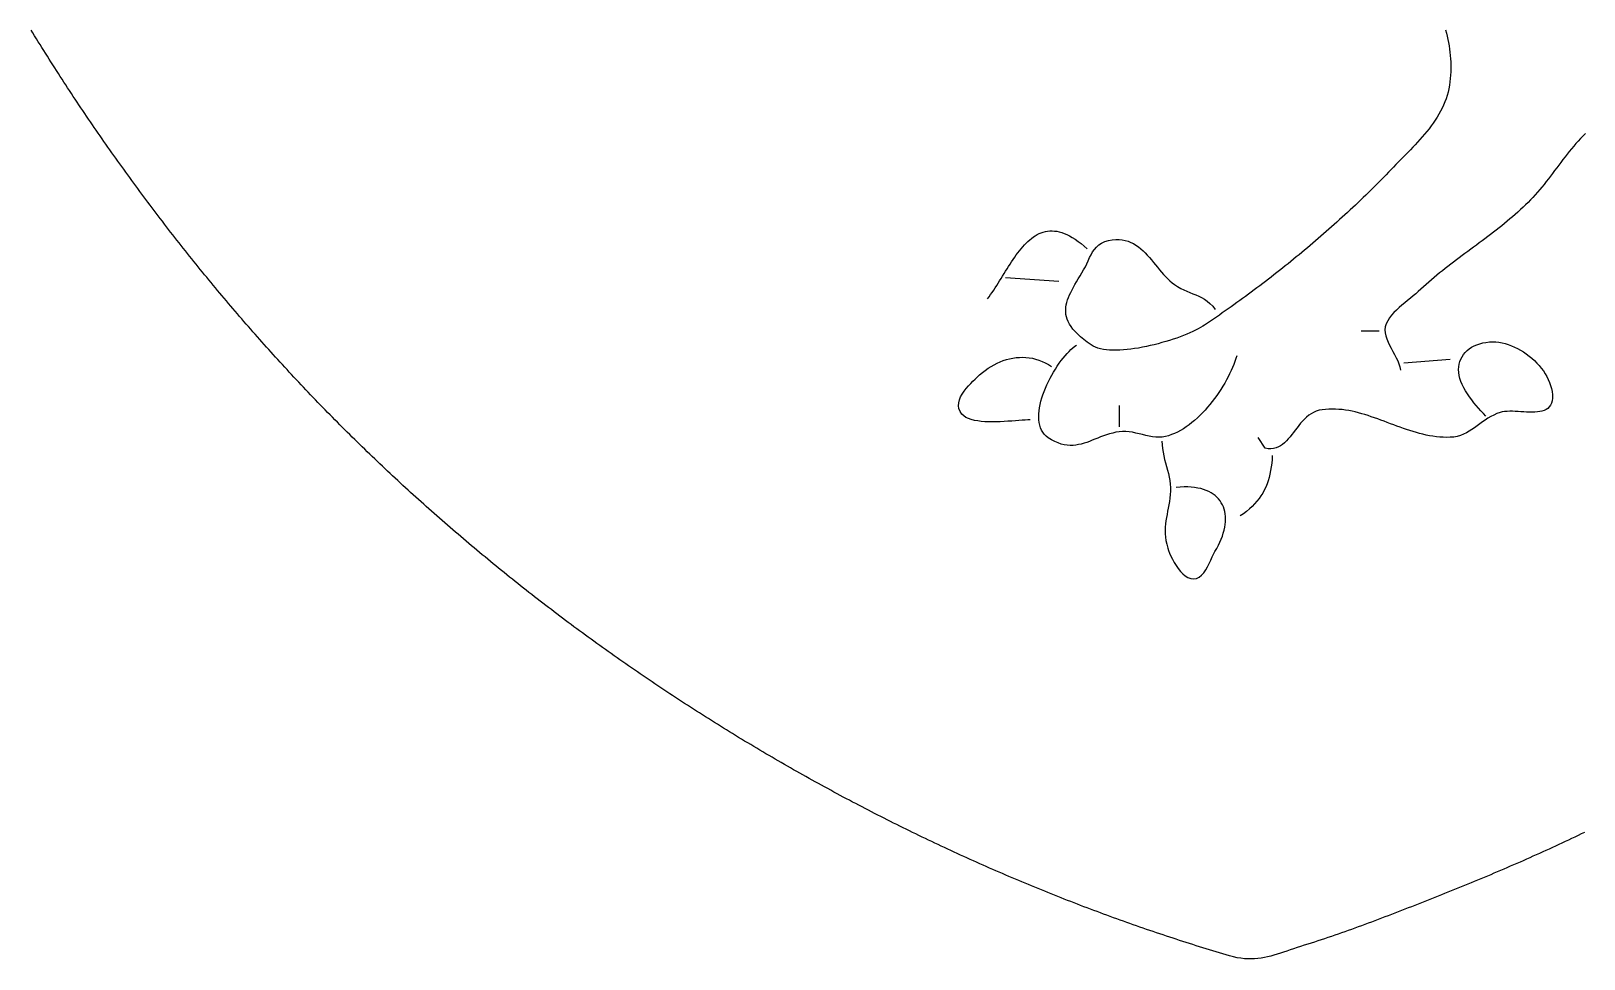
# Model space of a CAD drawing. Header units: millimetres. Extents: x 144 to 1034, y 80 to 1104.
# Drawn here: x 246.7 to 683.1, y 80.1 to 340.8 of the extents above; entities that cross this region are included whole.
import ezdxf

# ---------------------------------------------------------------- set-up
doc = ezdxf.new("R2010")
doc.units = ezdxf.units.MM
doc.layers.add('0_0_0', color=3, linetype='Continuous')

msp = doc.modelspace()

# ---------------------------------------------------------------- linework, layer by layer
at = {"layer": '0_0_0'}
for points in [[(683.25, 115.66), (682.35, 115.23), (681.45, 114.8), (680.55, 114.37), (679.65, 113.94), (678.75, 113.52), (677.84, 113.1), (676.94, 112.67), (676.04, 112.25), (675.13, 111.83), (674.23, 111.42), (673.32, 111), (672.41, 110.59), (671.51, 110.17), (670.6, 109.76), (669.69, 109.35), (668.78, 108.95), (667.87, 108.54), (666.96, 108.14), (666.05, 107.73), (665.14, 107.33), (664.22, 106.93), (663.31, 106.53), (662.4, 106.14), (661.48, 105.74), (660.57, 105.35), (659.65, 104.96), (658.73, 104.57), (657.81, 104.18), (656.9, 103.79), (655.98, 103.41), (655.06, 103.02), (654.14, 102.64), (653.22, 102.26), (652.29, 101.88), (651.37, 101.51), (650.45, 101.13), (649.52, 100.76), (648.6, 100.39), (647.67, 100.01), (646.75, 99.64), (645.82, 99.26), (644.89, 98.89), (643.96, 98.52), (643.04, 98.14), (642.11, 97.77), (641.18, 97.4), (640.25, 97.03), (639.32, 96.65), (638.39, 96.28), (637.46, 95.91), (636.53, 95.54), (635.6, 95.17), (634.66, 94.81), (633.73, 94.44), (632.8, 94.07), (631.87, 93.71), (630.93, 93.35), (630, 92.98), (629.06, 92.62), (628.13, 92.26), (627.19, 91.91), (626.25, 91.55), (625.32, 91.19), (624.38, 90.84), (623.44, 90.49), (622.5, 90.14), (621.56, 89.79), (620.62, 89.45), (619.68, 89.11), (618.74, 88.77), (617.8, 88.43), (616.85, 88.09), (615.91, 87.76), (614.96, 87.43), (614.02, 87.1), (613.07, 86.77), (612.13, 86.45), (611.18, 86.13), (610.23, 85.81), (609.28, 85.5), (608.33, 85.18), (607.38, 84.88), (606.43, 84.57), (605.48, 84.27), (604.52, 83.97), (603.5, 83.65), (602.51, 83.32), (601.53, 82.98), (600.58, 82.66), (599.64, 82.33), (598.71, 82.02), (597.8, 81.72), (596.9, 81.43), (596, 81.17), (595.1, 80.92), (594.2, 80.71), (593.3, 80.52), (592.4, 80.36), (591.48, 80.25), (590.56, 80.17), (589.62, 80.13), (588.66, 80.14), (587.68, 80.2), (586.69, 80.31), (585.66, 80.48), (584.61, 80.71), (583.52, 81), (582.59, 81.27), (581.65, 81.55), (580.71, 81.83), (579.78, 82.11), (578.84, 82.4), (577.9, 82.68), (576.97, 82.97), (576.03, 83.26), (575.1, 83.55), (574.16, 83.84), (573.23, 84.14), (572.3, 84.43), (571.36, 84.73), (570.43, 85.03), (569.5, 85.33), (568.56, 85.64), (567.63, 85.94), (566.7, 86.25), (565.77, 86.55), (564.84, 86.86), (563.9, 87.18), (562.97, 87.49), (562.04, 87.8), (561.11, 88.12), (560.18, 88.44), (559.25, 88.76), (558.33, 89.08), (557.4, 89.4), (556.47, 89.73), (555.54, 90.05), (554.61, 90.38), (553.69, 90.71), (552.76, 91.04), (551.83, 91.38), (550.91, 91.71), (549.98, 92.05), (549.06, 92.39), (548.13, 92.73), (547.21, 93.07), (546.29, 93.41), (545.36, 93.76), (544.44, 94.11), (543.52, 94.45), (542.6, 94.8), (541.68, 95.16), (540.75, 95.51), (539.83, 95.86), (538.91, 96.22), (537.99, 96.58), (537.08, 96.94), (536.16, 97.3), (535.24, 97.66), (534.32, 98.03), (533.4, 98.4), (532.49, 98.76), (531.57, 99.13), (530.65, 99.51), (529.74, 99.88), (528.82, 100.25), (527.91, 100.63), (527, 101.01), (526.08, 101.39), (525.17, 101.77), (524.26, 102.15), (523.35, 102.54), (522.43, 102.92), (521.52, 103.31), (520.61, 103.7), (519.7, 104.09), (518.79, 104.48), (517.89, 104.87), (516.98, 105.27), (516.07, 105.67), (515.16, 106.07), (514.26, 106.47), (513.35, 106.87), (512.44, 107.27), (511.54, 107.68), (510.64, 108.08), (509.73, 108.49), (508.83, 108.9), (507.93, 109.31), (507.02, 109.73), (506.12, 110.14), (505.22, 110.56), (504.32, 110.97), (503.42, 111.39), (502.52, 111.81), (501.63, 112.24), (500.73, 112.66), (499.83, 113.08), (498.93, 113.51), (498.04, 113.94), (497.14, 114.37), (496.25, 114.8), (495.35, 115.23), (494.46, 115.67), (493.57, 116.1), (492.68, 116.54), (491.78, 116.98), (490.89, 117.42), (490, 117.86), (489.11, 118.31), (488.22, 118.75), (487.34, 119.2), (486.45, 119.65), (485.56, 120.1), (484.68, 120.55), (483.79, 121), (482.91, 121.46), (482.02, 121.91), (481.14, 122.37), (480.25, 122.83), (479.37, 123.29), (478.49, 123.75), (477.61, 124.21), (476.73, 124.68), (475.85, 125.14), (474.97, 125.61), (474.09, 126.08), (473.22, 126.55), (472.34, 127.02), (471.47, 127.5), (470.59, 127.97), (469.72, 128.45), (468.84, 128.93), (467.97, 129.4), (467.1, 129.89), (466.23, 130.37), (465.36, 130.85), (464.49, 131.34), (463.62, 131.82), (462.75, 132.31), (461.88, 132.8), (461.02, 133.29), (460.15, 133.78), (459.29, 134.28), (458.42, 134.77), (457.56, 135.27), (456.69, 135.77), (455.83, 136.27), (454.97, 136.77), (454.11, 137.27), (453.25, 137.78), (452.39, 138.28), (451.54, 138.79), (450.68, 139.3), (449.82, 139.81), (448.97, 140.32), (448.11, 140.83), (447.26, 141.34), (446.41, 141.86), (445.55, 142.37), (444.7, 142.89), (443.85, 143.41), (443, 143.93), (442.15, 144.45), (441.31, 144.98), (440.46, 145.5), (439.61, 146.03), (438.77, 146.56), (437.92, 147.09), (437.08, 147.62), (436.24, 148.15), (435.4, 148.68), (434.55, 149.22), (433.71, 149.75), (432.88, 150.29), (432.04, 150.83), (431.2, 151.37), (430.36, 151.91), (429.53, 152.45), (428.69, 153), (427.86, 153.54), (427.03, 154.09), (426.2, 154.64), (425.37, 155.18), (424.54, 155.74), (423.71, 156.29), (422.88, 156.84), (422.05, 157.4), (421.23, 157.95), (420.4, 158.51), (419.58, 159.07), (418.75, 159.63), (417.93, 160.19), (417.11, 160.75), (416.29, 161.32), (415.47, 161.88), (414.65, 162.45), (413.83, 163.02), (413.02, 163.59), (412.2, 164.16), (411.39, 164.73), (410.57, 165.3), (409.76, 165.88), (408.95, 166.45), (408.14, 167.03), (407.33, 167.61), (406.52, 168.19), (405.72, 168.77), (404.91, 169.35), (404.1, 169.93), (403.3, 170.52), (402.5, 171.11), (401.69, 171.69), (400.89, 172.28), (400.09, 172.87), (399.29, 173.46), (398.49, 174.05), (397.7, 174.65), (396.9, 175.24), (396.11, 175.84), (395.31, 176.44), (394.52, 177.04), (393.73, 177.64), (392.94, 178.24), (392.15, 178.84), (391.36, 179.44), (390.57, 180.05), (389.79, 180.66), (389, 181.26), (388.22, 181.87), (387.43, 182.48), (386.65, 183.09), (385.87, 183.7), (385.09, 184.32), (384.31, 184.93), (383.54, 185.55), (382.76, 186.17), (381.98, 186.79), (381.21, 187.4), (380.44, 188.03), (379.67, 188.65), (378.9, 189.27), (378.13, 189.9), (377.36, 190.52), (376.59, 191.15), (375.82, 191.78), (375.06, 192.41), (374.3, 193.04), (373.53, 193.67), (372.77, 194.3), (372.01, 194.94), (371.25, 195.57), (370.5, 196.21), (369.74, 196.85), (368.98, 197.48), (368.23, 198.12), (367.48, 198.77), (366.72, 199.41), (365.97, 200.05), (365.22, 200.7), (364.48, 201.34), (363.73, 201.99), (362.98, 202.64), (362.24, 203.29), (361.5, 203.94), (360.75, 204.59), (360.01, 205.24), (359.27, 205.89), (358.54, 206.55), (357.8, 207.21), (357.06, 207.86), (356.33, 208.52), (355.59, 209.18), (354.86, 209.84), (354.13, 210.5), (353.4, 211.17), (352.67, 211.83), (351.95, 212.5), (351.22, 213.16), (350.5, 213.83), (349.77, 214.5), (349.05, 215.17), (348.33, 215.84), (347.61, 216.51), (346.89, 217.18), (346.18, 217.86), (345.46, 218.53), (344.75, 219.21), (344.04, 219.89), (343.32, 220.57), (342.61, 221.25), (341.91, 221.93), (341.2, 222.61), (340.49, 223.29), (339.79, 223.98), (339.08, 224.66), (338.38, 225.35), (337.68, 226.03), (336.98, 226.72), (336.28, 227.41), (335.59, 228.1), (334.89, 228.79), (334.2, 229.49), (333.51, 230.18), (332.81, 230.88), (332.12, 231.57), (331.44, 232.27), (330.75, 232.97), (330.06, 233.66), (329.38, 234.36), (328.7, 235.07), (328.02, 235.77), (327.34, 236.47), (326.66, 237.17), (325.98, 237.88), (325.3, 238.59), (324.63, 239.29), (323.96, 240), (323.29, 240.71), (322.62, 241.42), (321.95, 242.13), (321.28, 242.84), (320.61, 243.56), (319.96, 244.26), (319.31, 244.96), (318.67, 245.66), (318.02, 246.36), (317.37, 247.06), (316.73, 247.77), (316.09, 248.47), (315.44, 249.18), (314.8, 249.89), (314.16, 250.6), (313.53, 251.31), (312.89, 252.02), (312.25, 252.73), (311.62, 253.44), (310.98, 254.16), (310.35, 254.87), (309.72, 255.59), (309.09, 256.3), (308.46, 257.02), (307.83, 257.74), (307.2, 258.46), (306.57, 259.18), (305.95, 259.9), (305.33, 260.63), (304.7, 261.35), (304.08, 262.08), (303.46, 262.8), (302.84, 263.53), (302.22, 264.26), (301.61, 264.99), (300.99, 265.72), (300.38, 266.45), (299.76, 267.18), (299.15, 267.92), (298.54, 268.65), (297.93, 269.39), (297.32, 270.12), (296.71, 270.86), (296.1, 271.6), (295.5, 272.34), (294.89, 273.08), (294.29, 273.82), (293.69, 274.56), (293.09, 275.3), (292.49, 276.05), (291.89, 276.79), (291.29, 277.54), (290.69, 278.29), (290.1, 279.04), (289.51, 279.79), (288.91, 280.54), (288.32, 281.29), (287.73, 282.04), (287.14, 282.79), (286.55, 283.55), (285.96, 284.3), (285.38, 285.06), (284.79, 285.81), (284.21, 286.57), (283.63, 287.33), (283.05, 288.09), (282.46, 288.85), (281.89, 289.61), (281.31, 290.38), (280.73, 291.14), (280.16, 291.9), (279.58, 292.67), (279.01, 293.44), (278.43, 294.2), (277.86, 294.97), (277.29, 295.74), (276.73, 296.51), (276.16, 297.28), (275.59, 298.05), (275.03, 298.83), (274.46, 299.6), (273.9, 300.37), (273.34, 301.15), (272.78, 301.93), (272.22, 302.7), (271.66, 303.48), (271.1, 304.26), (270.55, 305.04), (269.99, 305.82), (269.44, 306.6), (268.88, 307.39), (268.33, 308.17), (267.78, 308.96), (267.23, 309.74), (266.69, 310.53), (266.14, 311.32), (265.59, 312.1), (265.05, 312.89), (264.51, 313.68), (263.96, 314.47), (263.42, 315.26), (262.88, 316.06), (262.34, 316.85), (261.81, 317.64), (261.27, 318.44), (260.74, 319.24), (260.2, 320.03), (259.67, 320.83), (259.14, 321.63), (258.61, 322.43), (258.08, 323.23), (257.55, 324.03), (257.02, 324.83), (256.5, 325.63), (255.97, 326.44), (255.45, 327.24), (254.93, 328.05), (254.41, 328.85), (253.89, 329.66), (253.37, 330.47), (252.85, 331.28), (252.33, 332.09), (251.82, 332.9), (251.31, 333.71), (250.79, 334.52), (250.28, 335.33), (249.77, 336.15), (249.26, 336.96), (248.75, 337.78), (248.25, 338.59), (247.74, 339.41), (247.24, 340.23), (246.73, 341.05)], [(644.21, 341.08), (644.45, 340.2), (644.66, 339.31), (644.86, 338.42), (645.04, 337.53), (645.2, 336.63), (645.34, 335.73), (645.45, 334.83), (645.55, 333.92), (645.62, 333.01), (645.67, 332.09), (645.69, 331.17), (645.7, 330.25), (645.67, 329.32), (645.62, 328.39), (645.55, 327.45), (645.44, 326.51), (645.31, 325.56), (645.14, 324.58), (644.92, 323.63), (644.66, 322.69), (644.36, 321.77), (644.02, 320.86), (643.64, 319.97), (643.23, 319.09), (642.79, 318.23), (642.32, 317.38), (641.82, 316.55), (641.29, 315.73), (640.74, 314.92), (640.16, 314.13), (639.57, 313.34), (638.95, 312.57), (638.32, 311.81), (637.68, 311.05), (637.03, 310.31), (636.36, 309.57), (635.69, 308.84), (635.01, 308.12), (634.33, 307.41), (633.64, 306.7), (632.96, 306), (632.28, 305.31), (631.6, 304.62), (630.93, 303.93), (630.27, 303.25), (629.61, 302.57), (628.91, 301.84), (628.21, 301.12), (627.51, 300.39), (626.8, 299.67), (626.09, 298.95), (625.38, 298.23), (624.67, 297.52), (623.95, 296.81), (623.24, 296.1), (622.52, 295.4), (621.8, 294.69), (621.07, 293.99), (620.35, 293.29), (619.62, 292.6), (618.89, 291.91), (618.15, 291.22), (617.42, 290.53), (616.68, 289.84), (615.94, 289.16), (615.2, 288.48), (614.46, 287.8), (613.71, 287.13), (612.96, 286.46), (612.21, 285.79), (611.46, 285.12), (610.71, 284.45), (609.95, 283.79), (609.19, 283.13), (608.43, 282.48), (607.67, 281.82), (606.91, 281.17), (606.14, 280.52), (605.38, 279.87), (604.61, 279.23), (603.83, 278.59), (603.06, 277.95), (602.28, 277.31), (601.51, 276.67), (600.73, 276.04), (599.95, 275.41), (599.16, 274.79), (598.38, 274.16), (597.59, 273.54), (596.8, 272.92), (596.01, 272.3), (595.22, 271.68), (594.43, 271.07), (593.63, 270.46), (592.83, 269.85), (592.03, 269.25), (591.23, 268.64), (590.43, 268.04), (589.62, 267.44), (588.82, 266.85), (588.01, 266.25), (587.2, 265.66), (586.39, 265.07), (585.58, 264.48), (584.76, 263.9), (583.94, 263.32), (583.13, 262.74), (582.31, 262.16), (581.49, 261.58), (580.66, 261.01), (579.84, 260.44), (579.01, 259.87), (578.18, 259.3), (577.35, 258.74), (576.52, 258.18), (575.98, 257.83), (575.37, 257.47), (574.7, 257.1), (573.97, 256.74), (573.19, 256.37), (572.37, 256), (571.5, 255.63), (570.59, 255.27), (569.65, 254.91), (568.67, 254.55), (567.67, 254.21), (566.64, 253.87), (565.59, 253.55), (564.52, 253.24), (563.43, 252.94), (562.34, 252.66), (561.24, 252.4), (560.14, 252.16), (559.04, 251.93), (557.94, 251.73), (556.85, 251.56), (555.78, 251.41), (554.72, 251.29), (553.68, 251.2), (552.67, 251.14), (551.68, 251.11), (550.72, 251.12), (549.8, 251.16), (548.92, 251.24), (548.08, 251.36), (547.29, 251.52), (546.54, 251.73), (545.85, 251.97), (545.22, 252.27), (544.65, 252.61), (543.54, 253.39), (542.54, 254.15), (541.64, 254.9), (540.84, 255.63), (540.13, 256.35), (539.51, 257.06), (538.99, 257.76), (538.54, 258.45), (538.18, 259.14), (537.9, 259.81), (537.69, 260.49), (537.55, 261.16), (537.48, 261.84), (537.47, 262.51), (537.52, 263.18), (537.63, 263.86), (537.79, 264.54), (538, 265.23), (538.25, 265.93), (538.55, 266.64), (538.88, 267.36), (539.25, 268.09), (539.65, 268.83), (540.08, 269.59), (540.53, 270.36), (541.01, 271.16), (541.5, 271.97), (542, 272.81), (542.52, 273.66), (543, 274.53), (543.43, 275.41), (543.83, 276.27), (544.21, 277.12), (544.61, 277.94), (545.04, 278.71), (545.53, 279.44), (546.09, 280.11), (546.75, 280.7), (547.53, 281.21), (548.45, 281.63), (549.53, 281.95), (550.56, 282.14), (551.54, 282.23), (552.47, 282.22), (553.35, 282.14), (554.2, 281.97), (555.01, 281.73), (555.78, 281.42), (556.52, 281.05), (557.23, 280.62), (557.91, 280.14), (558.56, 279.61), (559.2, 279.04), (559.81, 278.44), (560.41, 277.81), (561, 277.16), (561.57, 276.49), (562.14, 275.8), (562.71, 275.12), (563.27, 274.43), (563.83, 273.74), (564.39, 273.07), (564.97, 272.41), (565.55, 271.78), (566.14, 271.17), (566.75, 270.6), (567.37, 270.06), (568.02, 269.57), (568.91, 268.99), (569.79, 268.49), (570.67, 268.06), (571.53, 267.68), (572.38, 267.34), (573.22, 267), (574.05, 266.67), (574.87, 266.3), (575.67, 265.9), (576.47, 265.43), (577.25, 264.88), (578.02, 264.23), (578.78, 263.46), (579.52, 262.56)], [(683.51, 311.95), (682.83, 311.27), (682.16, 310.58), (681.51, 309.88), (680.87, 309.16), (680.24, 308.43), (679.62, 307.69), (679, 306.95), (678.4, 306.19), (677.8, 305.43), (677.21, 304.66), (676.62, 303.89), (676.04, 303.11), (675.45, 302.34), (674.87, 301.56), (674.28, 300.79), (673.7, 300.01), (673.11, 299.24), (672.51, 298.48), (671.91, 297.71), (671.3, 296.96), (670.69, 296.22), (670.06, 295.48), (669.42, 294.75), (668.77, 294.04), (668.11, 293.34), (667.43, 292.65), (666.73, 291.96), (666.01, 291.28), (665.29, 290.61), (664.56, 289.94), (663.82, 289.28), (663.07, 288.63), (662.31, 287.99), (661.55, 287.36), (660.79, 286.73), (660.02, 286.1), (659.24, 285.48), (658.46, 284.87), (657.67, 284.26), (656.88, 283.65), (656.09, 283.05), (655.29, 282.45), (654.5, 281.85), (653.7, 281.25), (652.89, 280.66), (652.09, 280.06), (651.29, 279.47), (650.49, 278.87), (649.68, 278.28), (648.88, 277.68), (648.08, 277.08), (647.28, 276.48), (646.48, 275.88), (645.69, 275.27), (644.9, 274.66), (644.11, 274.05), (643.33, 273.43), (642.55, 272.81), (641.77, 272.18), (641, 271.55), (640.24, 270.91), (639.48, 270.26), (638.73, 269.61), (637.99, 268.94), (637.25, 268.27), (636.52, 267.59), (635.84, 266.98), (635.11, 266.36), (634.35, 265.73), (633.55, 265.1), (632.75, 264.45), (631.95, 263.79), (631.17, 263.11), (630.42, 262.41), (629.7, 261.69), (629.05, 260.95), (628.46, 260.18), (627.96, 259.38), (627.54, 258.54), (627.28, 257.71), (627.19, 256.86), (627.24, 256), (627.42, 255.14), (627.7, 254.28), (628.06, 253.41), (628.49, 252.53), (628.95, 251.65), (629.43, 250.78), (629.91, 249.9), (630.37, 249.02), (630.78, 248.15), (631.12, 247.28), (631.38, 246.42), (631.52, 245.56)], [(515.52, 265.56), (515.96, 266.14), (516.39, 266.74), (516.81, 267.35), (517.24, 267.98), (517.66, 268.63), (518.08, 269.28), (518.49, 269.94), (518.91, 270.61), (519.33, 271.28), (519.74, 271.96), (520.16, 272.63), (520.58, 273.31), (521, 273.98), (521.42, 274.65), (521.85, 275.32), (522.28, 275.97), (522.71, 276.62), (523.15, 277.25), (523.59, 277.87), (524.04, 278.48), (524.5, 279.06), (524.96, 279.63), (525.42, 280.18), (525.9, 280.71), (526.38, 281.21), (526.88, 281.68), (527.38, 282.13), (527.89, 282.54), (528.41, 282.93), (528.94, 283.28), (529.49, 283.59), (530.04, 283.87), (530.61, 284.11), (531.19, 284.3), (531.78, 284.46), (532.39, 284.57), (533.01, 284.63), (533.65, 284.64), (534.3, 284.6), (534.97, 284.52), (535.65, 284.37), (536.36, 284.17), (537.08, 283.92), (537.81, 283.6), (538.57, 283.22), (539.34, 282.78), (540.14, 282.27), (540.95, 281.7), (541.79, 281.06), (542.65, 280.34), (543.52, 279.56)], [(520.52, 271.56), (535.52, 270.56)], [(655.52, 232.56), (654.84, 233.31), (654.16, 234.06), (653.49, 234.83), (652.83, 235.6), (652.19, 236.38), (651.56, 237.17), (650.96, 237.99), (650.39, 238.82), (649.84, 239.68), (649.33, 240.56), (648.87, 241.45), (648.5, 242.34), (648.23, 243.21), (648.03, 244.05), (647.92, 244.88), (647.89, 245.69), (647.94, 246.47), (648.07, 247.22), (648.27, 247.94), (648.54, 248.63), (648.87, 249.29), (649.28, 249.9), (649.75, 250.48), (650.29, 251.01), (650.88, 251.5), (651.53, 251.94), (652.24, 252.33), (653, 252.66), (653.81, 252.94), (654.67, 253.17), (655.58, 253.33), (656.53, 253.43), (657.52, 253.47), (658.37, 253.44), (659.23, 253.35), (660.1, 253.19), (660.97, 252.98), (661.84, 252.71), (662.71, 252.39), (663.58, 252.02), (664.43, 251.6), (665.28, 251.13), (666.1, 250.62), (666.91, 250.07), (667.69, 249.49), (668.45, 248.86), (669.17, 248.21), (669.87, 247.52), (670.52, 246.81), (671.13, 246.07), (671.7, 245.31), (672.22, 244.53), (672.69, 243.73), (673.1, 242.91), (673.46, 242.09), (673.75, 241.25), (673.98, 240.41), (674.14, 239.56), (674.24, 238.56), (674.24, 237.67), (674.14, 236.9), (673.96, 236.23), (673.69, 235.66), (673.35, 235.18), (672.93, 234.78), (672.45, 234.45), (671.92, 234.2), (671.32, 234.01), (670.69, 233.87), (670.01, 233.78), (669.29, 233.73), (668.55, 233.71), (667.79, 233.72), (667, 233.76), (666.21, 233.8), (665.41, 233.85), (664.61, 233.9), (663.82, 233.94), (663.04, 233.96), (662.28, 233.97), (661.54, 233.94), (660.83, 233.88), (660.17, 233.77), (659.54, 233.62), (658.63, 233.3), (657.77, 232.91), (656.94, 232.48), (656.14, 232), (655.37, 231.49), (654.61, 230.96), (653.87, 230.41), (653.13, 229.87), (652.38, 229.33), (651.63, 228.82), (650.86, 228.34), (650.07, 227.89), (649.24, 227.5), (648.39, 227.17), (647.48, 226.91), (646.53, 226.74), (645.52, 226.65), (644.54, 226.64), (643.57, 226.67), (642.6, 226.73), (641.64, 226.83), (640.69, 226.95), (639.74, 227.11), (638.8, 227.3), (637.86, 227.5), (636.94, 227.74), (636.01, 227.99), (635.09, 228.26), (634.18, 228.55), (633.26, 228.85), (632.36, 229.16), (631.45, 229.48), (630.55, 229.81), (629.65, 230.14), (628.75, 230.48), (627.85, 230.82), (626.95, 231.16), (626.06, 231.49), (625.16, 231.82), (624.26, 232.14), (623.36, 232.45), (622.47, 232.75), (621.56, 233.03), (620.66, 233.29), (619.76, 233.54), (618.85, 233.77), (617.94, 233.97), (617.02, 234.15), (616.1, 234.3), (615.18, 234.42), (614.25, 234.51), (613.32, 234.56), (612.38, 234.58), (611.43, 234.56), (610.48, 234.5), (609.52, 234.4), (608.67, 234.24), (607.88, 233.99), (607.14, 233.67), (606.44, 233.28), (605.78, 232.84), (605.17, 232.34), (604.58, 231.79), (604.03, 231.21), (603.49, 230.6), (602.98, 229.97), (602.48, 229.33), (601.99, 228.68), (601.5, 228.04), (601.02, 227.4), (600.53, 226.79), (600.03, 226.2), (599.52, 225.65), (598.99, 225.14), (598.43, 224.68), (597.85, 224.28), (597.24, 223.95), (596.59, 223.69), (595.9, 223.52), (595.16, 223.43), (594.37, 223.44), (593.52, 223.56), (591.52, 226.56)], [(620.52, 256.56), (625.52, 256.56)], [(527.52, 231.56), (526.83, 231.55), (526.06, 231.51), (525.21, 231.45), (524.3, 231.39), (523.33, 231.31), (522.31, 231.23), (521.26, 231.16), (520.18, 231.09), (519.09, 231.04), (517.99, 231), (516.89, 230.98), (515.81, 230.99), (514.75, 231.04), (513.72, 231.12), (512.74, 231.24), (511.81, 231.41), (510.95, 231.64), (510.15, 231.92), (509.44, 232.26), (508.83, 232.68), (508.31, 233.16), (507.78, 233.92), (507.46, 234.71), (507.35, 235.52), (507.41, 236.34), (507.62, 237.16), (507.96, 237.99), (508.41, 238.8), (508.94, 239.59), (509.53, 240.36), (510.15, 241.09), (510.79, 241.78), (511.41, 242.41), (512, 242.99), (512.54, 243.5), (513.29, 244.2), (514.07, 244.85), (514.86, 245.46), (515.67, 246.03), (516.5, 246.55), (517.34, 247.03), (518.2, 247.47), (519.06, 247.86), (519.94, 248.19), (520.83, 248.48), (521.72, 248.72), (522.63, 248.91), (523.53, 249.04), (524.45, 249.11), (525.36, 249.13), (526.28, 249.09), (527.2, 249), (528.11, 248.84), (529.03, 248.62), (529.94, 248.34), (530.85, 247.99), (531.75, 247.58), (532.64, 247.1), (533.52, 246.56)], [(585.52, 249.56), (585.27, 248.76), (584.99, 247.94), (584.68, 247.1), (584.33, 246.25), (583.95, 245.39), (583.54, 244.52), (583.1, 243.65), (582.64, 242.77), (582.15, 241.89), (581.63, 241.01), (581.08, 240.13), (580.52, 239.26), (579.92, 238.4), (579.31, 237.55), (578.68, 236.71), (578.02, 235.89), (577.35, 235.08), (576.65, 234.3), (575.94, 233.54), (575.21, 232.8), (574.47, 232.1), (573.71, 231.42), (572.94, 230.78), (572.16, 230.17), (571.36, 229.6), (570.55, 229.07), (569.73, 228.58), (568.91, 228.14), (568.07, 227.74), (567.23, 227.4), (566.38, 227.11), (565.52, 226.87), (564.61, 226.71), (563.69, 226.65), (562.77, 226.69), (561.85, 226.8), (560.92, 226.97), (559.99, 227.17), (559.06, 227.4), (558.12, 227.64), (557.19, 227.86), (556.25, 228.06), (555.32, 228.21), (554.39, 228.3), (553.45, 228.31), (552.52, 228.23), (551.59, 228.07), (550.68, 227.86), (549.8, 227.62), (548.94, 227.35), (548.11, 227.06), (547.29, 226.75), (546.49, 226.44), (545.7, 226.12), (544.92, 225.81), (544.15, 225.52), (543.39, 225.24), (542.62, 224.99), (541.86, 224.77), (541.09, 224.6), (540.31, 224.47), (539.53, 224.39), (538.73, 224.38), (537.92, 224.43), (537.09, 224.56), (536.24, 224.77), (535.36, 225.06), (534.46, 225.46), (533.53, 225.95), (532.57, 226.55), (531.98, 227.01), (531.47, 227.52), (531.04, 228.08), (530.68, 228.7), (530.39, 229.36), (530.17, 230.06), (530.02, 230.8), (529.92, 231.58), (529.89, 232.39), (529.91, 233.23), (529.99, 234.09), (530.12, 234.97), (530.29, 235.87), (530.51, 236.78), (530.78, 237.7), (531.08, 238.63), (531.42, 239.56), (531.79, 240.49), (532.19, 241.41), (532.63, 242.33), (533.08, 243.23), (533.56, 244.12), (534.06, 244.99), (534.58, 245.83), (535.11, 246.65), (535.65, 247.44), (536.19, 248.19), (536.75, 248.91), (537.3, 249.58), (537.86, 250.21), (538.41, 250.79), (538.95, 251.32), (539.49, 251.8), (540.01, 252.21), (540.52, 252.56)], [(632.52, 247.56), (645.52, 248.56)], [(552.52, 235.56), (552.52, 229.56)], [(564.52, 225.56), (564.56, 224.53), (564.67, 223.5), (564.83, 222.48), (565.04, 221.46), (565.28, 220.45), (565.54, 219.44), (565.81, 218.44), (566.07, 217.44), (566.32, 216.45), (566.54, 215.46), (566.73, 214.48), (566.86, 213.5), (566.93, 212.52), (566.93, 211.56), (566.87, 210.55), (566.76, 209.57), (566.63, 208.61), (566.47, 207.68), (566.3, 206.77), (566.12, 205.87), (565.95, 204.98), (565.79, 204.09), (565.64, 203.21), (565.53, 202.31), (565.45, 201.41), (565.41, 200.5), (565.42, 199.57), (565.5, 198.61), (565.64, 197.63), (565.86, 196.61), (566.16, 195.56), (566.39, 194.89), (566.69, 194.12), (567.05, 193.29), (567.47, 192.41), (567.95, 191.52), (568.48, 190.63), (569.06, 189.78), (569.69, 188.99), (570.36, 188.29), (571.07, 187.7), (571.82, 187.25), (572.6, 186.97), (573.42, 186.89), (574.26, 187.02), (575.01, 187.36), (575.68, 187.9), (576.29, 188.59), (576.84, 189.4), (577.35, 190.29), (577.81, 191.22), (578.25, 192.15), (578.65, 193.04), (579.04, 193.86), (579.42, 194.56), (579.94, 195.45), (580.4, 196.33), (580.82, 197.21), (581.18, 198.07), (581.5, 198.92), (581.77, 199.75), (581.99, 200.58), (582.16, 201.38), (582.29, 202.17), (582.36, 202.94), (582.39, 203.69), (582.36, 204.42), (582.29, 205.13), (582.17, 205.81), (582.01, 206.47), (581.79, 207.11), (581.53, 207.71), (581.21, 208.29), (580.85, 208.84), (580.44, 209.36), (579.99, 209.84), (579.48, 210.29), (578.93, 210.71), (578.32, 211.09), (577.67, 211.44), (576.97, 211.74), (576.23, 212.01), (575.43, 212.23), (574.59, 212.41), (573.7, 212.55), (572.76, 212.65), (571.77, 212.7), (570.74, 212.7), (569.65, 212.65), (568.52, 212.56)], [(595.52, 221.56), (595.46, 220.44), (595.36, 219.36), (595.24, 218.32), (595.07, 217.3), (594.87, 216.32), (594.64, 215.36), (594.36, 214.43), (594.05, 213.54), (593.69, 212.66), (593.29, 211.82), (592.84, 211), (592.35, 210.2), (591.8, 209.43), (591.21, 208.67), (590.57, 207.94), (589.87, 207.23), (589.12, 206.54), (588.31, 205.86), (587.45, 205.2), (586.52, 204.56)]]:
    msp.add_lwpolyline(points, dxfattribs=at)

doc.saveas('drawing.dxf')
